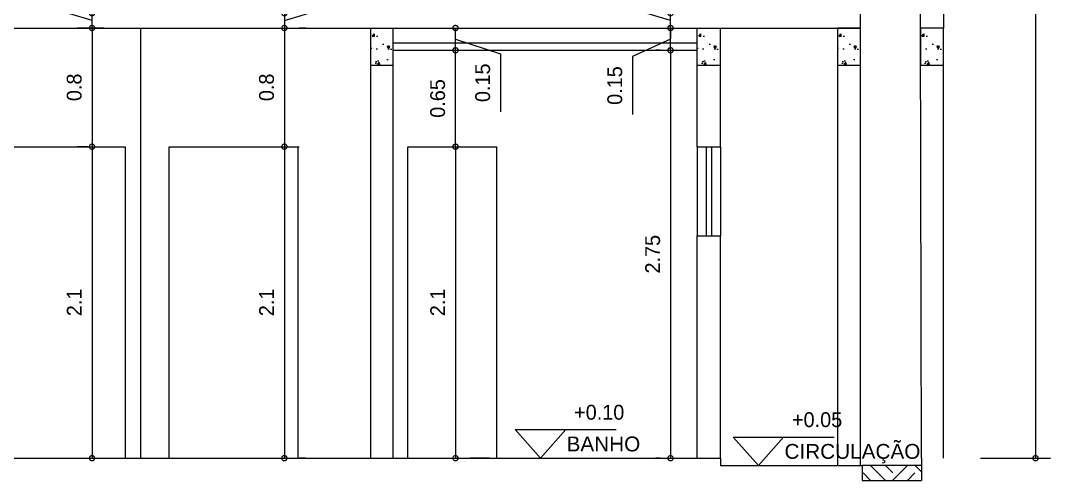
# Model space of a CAD drawing. Extents: x 130 to 509, y 87 to 225.
# Drawn here: x 377.46 to 384.4, y 141.81 to 144.91 of the extents above; entities that cross this region are included whole.
import ezdxf

# ---------------------------------------------------------------- set-up
doc = ezdxf.new("R2010")
doc.units = 0
doc.header["$LTSCALE"] = 7
doc.layers.get('0').update_dxf_attribs({"linetype": 'CONTINUOUS'})
doc.layers.get('DEFPOINTS').update_dxf_attribs({"linetype": 'CONTINUOUS'})
for name, color, linetype in [('02', 2, 'CONTINUOUS'), ('03', 3, 'CONTINUOUS'), ('04', 4, 'CONTINUOUS'), ('05', 5, 'CONTINUOUS'), ('06', 6, 'CONTINUOUS'), ('COTAS', 7, 'CONTINUOUS'), ('TEXTO', 3, 'CONTINUOUS')]:
    doc.layers.add(name, color=color, linetype=linetype)
doc.styles.add('ARIAL', font='arial.ttf', dxfattribs={"height": 0.075})
doc.dimstyles.get("Standard").update_dxf_attribs({"dimtxt": 0.18, "dimasz": 0.18, "dimexe": 0.18, "dimexo": 0.0625, "dimgap": 0.09, "dimtad": 0, "dimtih": 1, "dimtoh": 1, "dimdec": 4, "dimzin": 0, "dimdsep": 46, "dimtxsty": 'Standard', "dimcen": 0.09, "dimadec": 0, "dimazin": 0, "dimtfac": 1, "dimtdec": 4, "dimtofl": 0, "dimtmove": 0, "dimatfit": 3, "dimfxl": 1, "dimtolj": 1, "dimtzin": 0, "dimarcsym": 0})

# ---------------------------------------------------------------- blocks, each defined once
blk = doc.blocks.new('_DOTSMALL')
at = {"color": 0, "linetype": 'ByBlock', "const_width": 0.5}
blk.add_lwpolyline([(-0.0625, 0, 1), (0.0625, 0, 1)], format="xyb", close=True, dxfattribs=at)
blk = doc.blocks.new('*D259')
at = {"color": 0, "linetype": 'ByBlock'}
for p, q in [((475.0789, 144.8636), (474.9003, 144.8636)), ((475.0003, 144.8636), (475.0003, 144.0636)), ((474.9734, 144.0636), (474.9003, 144.0636))]:
    blk.add_line(p, q, dxfattribs=at)
at = {"layer": 'DEFPOINTS', "color": 0, "linetype": 'ByBlock'}
for p in [(475.3289, 144.8636), (475.0003, 144.0636), (475.2234, 144.0636)]:
    blk.add_point(p, dxfattribs=at)
at = {"color": 0, "linetype": 'ByBlock', "xscale": 0.07, "yscale": 0.07, "zscale": 0.07}
for p, rotation in [((475.0003, 144.8636), 90), ((475.0003, 144.0636), 270)]:
    blk.add_blockref('_DOTSMALL', p, dxfattribs=dict(at, rotation=rotation))
at = {"color": 2, "linetype": 'ByBlock', "insert": (474.8803, 144.4636), "char_height": 0.1, "attachment_point": 5, "rotation": 90}
blk.add_mtext('\\A1;0.8', dxfattribs=at)
blk = doc.blocks.new('*D260')
at = {"layer": 'COTAS', "color": 0}
for p, q in [((377.9424, 144.0636), (377.9424, 141.9636)), ((377.7022, 141.9636), (377.8424, 141.9636))]:
    blk.add_line(p, q, dxfattribs=at)
at = {"layer": 'DEFPOINTS', "color": 0}
for p in [(378.1655, 144.0636), (377.9424, 141.9636), (377.9522, 141.9636)]:
    blk.add_point(p, dxfattribs=at)
at = {"layer": 'COTAS', "color": 0, "xscale": 0.07, "yscale": 0.07, "zscale": 0.07}
for p, rotation in [((377.9424, 144.0636), 90), ((377.9424, 141.9636), 270)]:
    blk.add_blockref('_DOTSMALL', p, dxfattribs=dict(at, rotation=rotation))
at = {"layer": 'COTAS', "color": 2, "insert": (377.8224, 143.0136), "char_height": 0.1, "attachment_point": 5, "rotation": 90}
blk.add_mtext('\\A1;2.1', dxfattribs=at)
blk = doc.blocks.new('*D261')
at = {"color": 0, "linetype": 'ByBlock'}
for p, q in [((477.3789, 144.7136), (477.5495, 144.7136)), ((477.4495, 144.0636), (477.4495, 144.7136)), ((477.3789, 144.0636), (477.5495, 144.0636))]:
    blk.add_line(p, q, dxfattribs=at)
at = {"layer": 'DEFPOINTS', "color": 0, "linetype": 'ByBlock'}
for p in [(477.1289, 144.7136), (477.4495, 144.7136), (477.1289, 144.0636)]:
    blk.add_point(p, dxfattribs=at)
at = {"color": 0, "linetype": 'ByBlock', "xscale": 0.07, "yscale": 0.07, "zscale": 0.07}
for p, rotation in [((477.4495, 144.7136), 90), ((477.4495, 144.0636), 270)]:
    blk.add_blockref('_DOTSMALL', p, dxfattribs=dict(at, rotation=rotation))
at = {"color": 2, "linetype": 'ByBlock', "insert": (477.3295, 144.3886), "char_height": 0.1, "attachment_point": 5, "rotation": 90}
blk.add_mtext('\\A1;0.65', dxfattribs=at)
blk = doc.blocks.new('*D262')
at = {"layer": 'COTAS', "color": 0}
for p, q in [((380.3915, 144.0636), (380.3915, 141.9636)), ((380.6218, 141.9636), (380.4915, 141.9636))]:
    blk.add_line(p, q, dxfattribs=at)
at = {"layer": 'DEFPOINTS', "color": 0}
for p in [(380.0709, 144.0636), (380.3718, 141.9636), (380.3915, 141.9636)]:
    blk.add_point(p, dxfattribs=at)
at = {"layer": 'COTAS', "color": 0, "xscale": 0.07, "yscale": 0.07, "zscale": 0.07}
for p, rotation in [((380.3915, 144.0636), 90), ((380.3915, 141.9636), 270)]:
    blk.add_blockref('_DOTSMALL', p, dxfattribs=dict(at, rotation=rotation))
at = {"layer": 'COTAS', "color": 2, "insert": (380.2715, 143.0136), "char_height": 0.1, "attachment_point": 5, "rotation": 90}
blk.add_mtext('\\A1;2.1', dxfattribs=at)
blk = doc.blocks.new('*D263')
at = {"color": 0, "linetype": 'ByBlock'}
for p, q in [((478.8289, 144.7136), (478.7984, 144.7136)), ((478.8984, 144.7136), (478.8984, 141.9636)), ((478.8289, 141.9636), (478.7984, 141.9636))]:
    blk.add_line(p, q, dxfattribs=at)
at = {"layer": 'DEFPOINTS', "color": 0, "linetype": 'ByBlock'}
for p in [(479.0789, 144.7136), (478.8984, 141.9636), (479.0789, 141.9636)]:
    blk.add_point(p, dxfattribs=at)
at = {"color": 0, "linetype": 'ByBlock', "xscale": 0.07, "yscale": 0.07, "zscale": 0.07}
for p, rotation in [((478.8984, 144.7136), 90), ((478.8984, 141.9636), 270)]:
    blk.add_blockref('_DOTSMALL', p, dxfattribs=dict(at, rotation=rotation))
at = {"color": 2, "linetype": 'ByBlock', "insert": (478.7784, 143.3386), "char_height": 0.1, "attachment_point": 5, "rotation": 90}
blk.add_mtext('\\A1;2.75', dxfattribs=at)
blk = doc.blocks.new('*D264')
at = {"layer": 'COTAS', "color": 0}
for p, q in [((377.6874, 144.9901), (377.6874, 145.2801)), ((377.9424, 144.9136), (377.6874, 144.9901)), ((377.9424, 144.9636), (377.9424, 145.0336)), ((377.6932, 144.9636), (377.8424, 144.9636)), ((377.9424, 144.8636), (377.9424, 144.9636)), ((377.9424, 144.8636), (377.9424, 144.9636)), ((377.9424, 144.8636), (377.9424, 144.7936))]:
    blk.add_line(p, q, dxfattribs=at)
at = {"layer": 'DEFPOINTS', "color": 0}
for p in [(377.9424, 144.9636), (377.9432, 144.9636), (378.2709, 144.8636)]:
    blk.add_point(p, dxfattribs=at)
at = {"layer": 'COTAS', "color": 0, "xscale": 0.07, "yscale": 0.07, "zscale": 0.07}
for p, rotation in [((377.9424, 144.9636), 270), ((377.9424, 144.8636), 90)]:
    blk.add_blockref('_DOTSMALL', p, dxfattribs=dict(at, rotation=rotation))
at = {"layer": 'COTAS', "color": 2, "insert": (377.5674, 145.1351), "char_height": 0.1, "attachment_point": 5, "rotation": 90}
blk.add_mtext('\\A1;0.1', dxfattribs=at)
blk = doc.blocks.new('*D267')
at = {"layer": 'COTAS', "color": 0}
for p, q in [((381.6014, 144.8636), (381.7404, 144.8636)), ((381.8404, 144.7136), (381.8404, 144.8636)), ((381.8404, 144.7886), (381.5854, 144.6706)), ((381.5854, 144.6706), (381.5854, 144.2806))]:
    blk.add_line(p, q, dxfattribs=at)
at = {"layer": 'DEFPOINTS', "color": 0}
for p in [(381.8404, 144.8636), (381.8514, 144.8636), (382.0209, 144.7136)]:
    blk.add_point(p, dxfattribs=at)
at = {"layer": 'COTAS', "color": 0, "xscale": 0.07, "yscale": 0.07, "zscale": 0.07}
for p, rotation in [((381.8404, 144.8636), 90), ((381.8404, 144.7136), 270)]:
    blk.add_blockref('_DOTSMALL', p, dxfattribs=dict(at, rotation=rotation))
at = {"layer": 'COTAS', "color": 2, "insert": (381.4654, 144.4756), "char_height": 0.1, "attachment_point": 5, "rotation": 90}
blk.add_mtext('\\A1;0.15', dxfattribs=at)
blk = doc.blocks.new('*D268')
at = {"layer": 'COTAS', "color": 0}
for p, q in [((381.5854, 144.9901), (381.5854, 145.2801)), ((381.8404, 144.9136), (381.5854, 144.9901)), ((381.8404, 144.9636), (381.8404, 145.0336)), ((381.6014, 144.9636), (381.7404, 144.9636)), ((381.8404, 144.8636), (381.8404, 144.9636)), ((381.8404, 144.8636), (381.8404, 144.9636)), ((381.8404, 144.8636), (381.8404, 144.7936))]:
    blk.add_line(p, q, dxfattribs=at)
at = {"layer": 'DEFPOINTS', "color": 0}
for p in [(381.8404, 144.9636), (381.8514, 144.9636), (381.8514, 144.8636)]:
    blk.add_point(p, dxfattribs=at)
at = {"layer": 'COTAS', "color": 0, "xscale": 0.07, "yscale": 0.07, "zscale": 0.07}
for p, rotation in [((381.8404, 144.9636), 270), ((381.8404, 144.8636), 90)]:
    blk.add_blockref('_DOTSMALL', p, dxfattribs=dict(at, rotation=rotation))
at = {"layer": 'COTAS', "color": 2, "insert": (381.4654, 145.1351), "char_height": 0.1, "attachment_point": 5, "rotation": 90}
blk.add_mtext('\\A1;0.1', dxfattribs=at)
blk = doc.blocks.new('*D278')
at = {"layer": 'COTAS', "color": 0}
for p, q in [((379.4935, 144.9901), (379.4935, 145.2801)), ((379.2385, 144.9636), (379.2385, 145.0336)), ((379.2385, 144.9136), (379.4935, 144.9901)), ((379.2385, 144.9636), (379.2385, 144.8636)), ((379.2385, 144.9636), (379.2385, 144.8636)), ((379.2385, 144.8636), (379.2385, 144.7936)), ((379.3809, 144.8636), (379.3385, 144.8636))]:
    blk.add_line(p, q, dxfattribs=at)
at = {"layer": 'DEFPOINTS', "color": 0}
for p in [(379.5509, 144.9636), (379.1309, 144.8636), (379.2385, 144.8636)]:
    blk.add_point(p, dxfattribs=at)
at = {"layer": 'COTAS', "color": 0, "xscale": 0.07, "yscale": 0.07, "zscale": 0.07}
for p, rotation in [((379.2385, 144.9636), 270), ((379.2385, 144.8636), 90)]:
    blk.add_blockref('_DOTSMALL', p, dxfattribs=dict(at, rotation=rotation))
at = {"layer": 'COTAS', "color": 2, "insert": (379.3735, 145.1351), "char_height": 0.1, "attachment_point": 5, "rotation": 90}
blk.add_mtext('\\A1;0.1', dxfattribs=at)
blk = doc.blocks.new('*D279')
at = {"layer": 'COTAS', "color": 0}
for p, q in [((379.2385, 144.8636), (379.2385, 144.0636)), ((378.7113, 144.0636), (379.3385, 144.0636))]:
    blk.add_line(p, q, dxfattribs=at)
at = {"layer": 'DEFPOINTS', "color": 0}
for p in [(379.1309, 144.8636), (378.4613, 144.0636), (379.2385, 144.0636)]:
    blk.add_point(p, dxfattribs=at)
at = {"layer": 'COTAS', "color": 0, "xscale": 0.07, "yscale": 0.07, "zscale": 0.07}
for p, rotation in [((379.2385, 144.8636), 90), ((379.2385, 144.0636), 270)]:
    blk.add_blockref('_DOTSMALL', p, dxfattribs=dict(at, rotation=rotation))
at = {"layer": 'COTAS', "color": 2, "insert": (379.1185, 144.4636), "char_height": 0.1, "attachment_point": 5, "rotation": 90}
blk.add_mtext('\\A1;0.8', dxfattribs=at)
blk = doc.blocks.new('*D280')
at = {"layer": 'COTAS', "color": 0}
for p, q in [((379.2385, 144.0636), (379.2385, 141.9636)), ((379.3809, 141.9636), (379.3385, 141.9636))]:
    blk.add_line(p, q, dxfattribs=at)
at = {"layer": 'DEFPOINTS', "color": 0}
for p in [(379.1309, 144.0636), (379.1309, 141.9636), (379.2385, 141.9636)]:
    blk.add_point(p, dxfattribs=at)
at = {"layer": 'COTAS', "color": 0, "xscale": 0.07, "yscale": 0.07, "zscale": 0.07}
for p, rotation in [((379.2385, 144.0636), 90), ((379.2385, 141.9636), 270)]:
    blk.add_blockref('_DOTSMALL', p, dxfattribs=dict(at, rotation=rotation))
at = {"layer": 'COTAS', "color": 2, "insert": (379.1185, 143.0136), "char_height": 0.1, "attachment_point": 5, "rotation": 90}
blk.add_mtext('\\A1;2.1', dxfattribs=at)
blk = doc.blocks.new('*D291')
at = {"color": 0, "linetype": 'ByBlock'}
for p, q in [((480.9879, 148.2859), (481.4584, 148.2859)), ((481.3584, 148.2859), (481.3584, 141.9636)), ((480.9879, 141.9636), (481.4584, 141.9636))]:
    blk.add_line(p, q, dxfattribs=at)
at = {"layer": 'DEFPOINTS', "color": 0, "linetype": 'ByBlock'}
for p in [(480.7379, 148.2859), (480.7379, 141.9636), (481.3584, 141.9636)]:
    blk.add_point(p, dxfattribs=at)
at = {"color": 0, "linetype": 'ByBlock', "xscale": 0.07, "yscale": 0.07, "zscale": 0.07}
for p, rotation in [((481.3584, 148.2859), 90), ((481.3584, 141.9636), 270)]:
    blk.add_blockref('_DOTSMALL', p, dxfattribs=dict(at, rotation=rotation))
at = {"color": 2, "linetype": 'ByBlock', "insert": (481.2384, 145.1248), "char_height": 0.1, "attachment_point": 5, "rotation": 90}
blk.add_mtext('\\A1;6.32', dxfattribs=at)
blk = doc.blocks.new('*D295')
at = {"layer": 'COTAS', "color": 0}
for p, q in [((380.163, 144.8636), (380.2915, 144.8636)), ((380.3915, 144.7136), (380.3915, 144.8636)), ((380.3915, 144.7886), (380.6952, 144.6894)), ((380.6952, 144.6894), (380.6952, 144.2994))]:
    blk.add_line(p, q, dxfattribs=at)
at = {"layer": 'DEFPOINTS', "color": 0}
for p in [(380.3915, 144.8636), (380.413, 144.8636), (380.0709, 144.7136)]:
    blk.add_point(p, dxfattribs=at)
at = {"layer": 'COTAS', "color": 0, "xscale": 0.07, "yscale": 0.07, "zscale": 0.07}
for p, rotation in [((380.3915, 144.8636), 90), ((380.3915, 144.7136), 270)]:
    blk.add_blockref('_DOTSMALL', p, dxfattribs=dict(at, rotation=rotation))
at = {"layer": 'COTAS', "color": 2, "insert": (380.5752, 144.4944), "char_height": 0.1, "attachment_point": 5, "rotation": 90}
blk.add_mtext('\\A1;0.15', dxfattribs=at)

msp = doc.modelspace()

# ---------------------------------------------------------------- hatches: boundary and pattern name
at = {"layer": '02'}
h = msp.add_hatch(dxfattribs=at)
h.set_pattern_fill('AR-CONC', color=256, scale=0.001, style=0)
h.set_pattern_definition([(50, (-24.19222, 29.21421), (0.18218467, -0.015939086), [0.01905, -0.20955]), (355, (-24.19222, 29.21421), (-0.03524283, 0.19105664), [0.01524, -0.16764]), (100.451, (-24.17704, 29.21288), (0.1469425, 0.17511669), [0.01619, -0.17809]), (46.1842, (-24.19222, 29.26501), (0.27107904, -0.04204233), [0.028575, -0.314325]), (96.6356, (-24.16963, 29.2615), (0.23740423, 0.24742556), [0.024285, -0.267135]), (351.184, (-24.19222, 29.265), (0.2374046, 0.24742512), [0.02286, -0.25146]), (21, (-24.16682, 29.25231), (0.15161488, -0.10226552), [0.01905, -0.20955]), (326, (-24.16682, 29.25231), (0.06180203, 0.18418797), [0.01524, -0.16764]), (71.4514, (-24.15418, 29.24379), (0.21341649, 0.08192286), [0.01619, -0.17809]), (37.5, (-24.19222, 29.21421), (0.003088603, 0.084555039), [0, -0.165608, 0, -0.17018, 0, -0.168275]), (7.5, (-24.19222, 29.21421), (0.066819663, 0.100180575), [0, -0.097028, 0, -0.161798, 0, -0.064135]), (327.5, (-24.24886, 29.21421), (0.135590595, -0.005728744), [0, -0.0635, 0, -0.19812, 0, -0.26289]), (317.5, (-24.27426, 29.21421), (0.14812918, 0.02542649), [0, -0.08255, 0, -0.131572, 0, -0.18669])])
h.paths.add_polyline_path([(379.9709, 144.8636), (379.8209, 144.8636), (379.8209, 144.6136), (379.9709, 144.6136)])
h = msp.add_hatch(dxfattribs=at)
h.set_pattern_fill('AR-CONC', color=256, scale=0.001, style=0)
h.set_pattern_definition([(50, (-21.99222, 29.21421), (0.18218467, -0.015939086), [0.01905, -0.20955]), (355, (-21.99222, 29.21421), (-0.03524283, 0.19105664), [0.01524, -0.16764]), (100.451, (-21.97704, 29.21288), (0.1469425, 0.17511669), [0.01619, -0.17809]), (46.1842, (-21.99222, 29.26501), (0.27107904, -0.04204233), [0.028575, -0.314325]), (96.6356, (-21.96963, 29.2615), (0.23740423, 0.24742556), [0.024285, -0.267135]), (351.184, (-21.99222, 29.265), (0.2374046, 0.24742512), [0.02286, -0.25146]), (21, (-21.96682, 29.25231), (0.15161488, -0.10226552), [0.01905, -0.20955]), (326, (-21.96682, 29.25231), (0.06180203, 0.18418797), [0.01524, -0.16764]), (71.4514, (-21.95418, 29.24379), (0.21341649, 0.08192286), [0.01619, -0.17809]), (37.5, (-21.99222, 29.21421), (0.003088603, 0.084555039), [0, -0.165608, 0, -0.17018, 0, -0.168275]), (7.5, (-21.99222, 29.21421), (0.066819663, 0.100180575), [0, -0.097028, 0, -0.161798, 0, -0.064135]), (327.5, (-22.04886, 29.21421), (0.135590595, -0.005728744), [0, -0.0635, 0, -0.19812, 0, -0.26289]), (317.5, (-22.07426, 29.21421), (0.14812918, 0.02542649), [0, -0.08255, 0, -0.131572, 0, -0.18669])])
h.paths.add_polyline_path([(382.1709, 144.8636), (382.0209, 144.8636), (382.0209, 144.6136), (382.1709, 144.6136)])
h = msp.add_hatch(dxfattribs=at)
h.set_pattern_fill('AR-CONC', color=256, scale=0.001, style=0)
h.set_pattern_definition([(50, (-21.04778, 29.21421), (0.18218467, -0.015939086), [0.01905, -0.20955]), (355, (-21.04778, 29.21421), (-0.03524283, 0.19105664), [0.01524, -0.16764]), (100.451, (-21.0326, 29.21288), (0.1469425, 0.17511669), [0.01619, -0.17809]), (46.1842, (-21.04778, 29.26501), (0.27107904, -0.04204233), [0.028575, -0.314325]), (96.6356, (-21.0252, 29.2615), (0.23740423, 0.24742556), [0.024285, -0.267135]), (351.184, (-21.04778, 29.265), (0.2374046, 0.24742512), [0.02286, -0.25146]), (21, (-21.02238, 29.25231), (0.15161488, -0.10226552), [0.01905, -0.20955]), (326, (-21.02238, 29.25231), (0.06180203, 0.18418797), [0.01524, -0.16764]), (71.4514, (-21.00975, 29.24379), (0.21341649, 0.08192286), [0.01619, -0.17809]), (37.5, (-21.04778, 29.21421), (0.003088603, 0.084555039), [0, -0.165608, 0, -0.17018, 0, -0.168275]), (7.5, (-21.04778, 29.21421), (0.066819663, 0.100180575), [0, -0.097028, 0, -0.161798, 0, -0.064135]), (327.5, (-21.10442, 29.21421), (0.135590595, -0.005728744), [0, -0.0635, 0, -0.19812, 0, -0.26289]), (317.5, (-21.12982, 29.21421), (0.14812918, 0.02542649), [0, -0.08255, 0, -0.131572, 0, -0.18669])])
h.paths.add_polyline_path([(383.1154, 144.8636), (382.9654, 144.8636), (382.9654, 144.6136), (383.1154, 144.6136)])
h = msp.add_hatch(dxfattribs=at)
h.set_pattern_fill('AR-CONC', color=256, scale=0.001, style=0)
h.set_pattern_definition([(50, (-20.48881, 29.21421), (0.18218467, -0.015939086), [0.01905, -0.20955]), (355, (-20.48881, 29.21421), (-0.03524283, 0.19105664), [0.01524, -0.16764]), (100.451, (-20.47363, 29.21288), (0.1469425, 0.17511669), [0.01619, -0.17809]), (46.1842, (-20.48881, 29.26501), (0.27107904, -0.04204233), [0.028575, -0.314325]), (96.6356, (-20.46622, 29.2615), (0.23740423, 0.24742556), [0.024285, -0.267135]), (351.184, (-20.4888, 29.265), (0.2374046, 0.24742512), [0.02286, -0.25146]), (21, (-20.46341, 29.25231), (0.15161488, -0.10226552), [0.01905, -0.20955]), (326, (-20.46341, 29.25231), (0.06180203, 0.18418797), [0.01524, -0.16764]), (71.4514, (-20.45078, 29.24379), (0.21341649, 0.08192286), [0.01619, -0.17809]), (37.5, (-20.48881, 29.21421), (0.003088603, 0.084555039), [0, -0.165608, 0, -0.17018, 0, -0.168275]), (7.5, (-20.48881, 29.21421), (0.066819663, 0.100180575), [0, -0.097028, 0, -0.161798, 0, -0.064135]), (327.5, (-20.545453, 29.21421), (0.135590595, -0.005728744), [0, -0.0635, 0, -0.19812, 0, -0.26289]), (317.5, (-20.57085, 29.21421), (0.14812918, 0.02542649), [0, -0.08255, 0, -0.131572, 0, -0.18669])])
h.paths.add_polyline_path([(383.6743, 144.8636), (383.5243, 144.8636), (383.5243, 144.6136), (383.6743, 144.6136)])
h = msp.add_hatch(dxfattribs=at)
h.set_pattern_fill('SOLO2', color=256, scale=0.5, style=0)
h.set_pattern_definition([(45, (-24.46222, 32.21421), (0.1, 0.3), [0.28284271, -0.28284271]), (45, (-24.41222, 32.16421), (0.1, 0.3), [0.28284271, -0.28284271]), (315, (-24.36222, 32.1642), (0.3, 0.1), [0.14142136, -0.14142136]), (315, (-24.31222, 32.2142), (0.3, 0.1), [0.14142136, -0.14142136]), (315, (-24.26222, 32.2642), (0.3, 0.1), [0.14142136, -0.14142136]), (315, (-24.21222, 32.3142), (0.3, 0.1), [0.14142136, -0.14142136])])
h.paths.add_polyline_path([(383.1309, 141.9136), (383.1309, 141.8136), (383.5309, 141.8136), (383.5309, 141.9136)])

# ---------------------------------------------------------------- linework, layer by layer
for p, q in [((382.0209, 144.0636), (382.0209, 143.4636)), ((382.1765, 144.0636), (382.1765, 143.4636)), ((383.5309, 141.9136), (383.1309, 141.9136))]:
    msp.add_line(p, q, dxfattribs=at)
at = {"layer": '03'}
for p, q in [((382.9654, 144.6136), (382.9654, 141.9136)), ((383.1209, 141.9136), (383.1209, 144.6136)), ((382.0809, 144.0636), (382.0809, 143.4636)), ((382.1165, 144.0636), (382.1165, 143.4636))]:
    msp.add_line(p, q, dxfattribs=at)
at = {"layer": '04'}
for p, q in [((377.3655, 144.0636), (378.1655, 144.0636)), ((378.1655, 144.0636), (378.1655, 141.9636))]:
    msp.add_line(p, q, dxfattribs=at)
at = {"layer": '05'}
for p, q in [((378.2709, 141.9636), (378.2709, 144.8636)), ((379.9709, 144.7636), (382.0209, 144.7636)), ((379.9709, 144.7136), (382.0209, 144.7136)), ((378.4613, 141.9636), (378.4613, 144.0636)), ((378.4613, 144.0636), (379.3313, 144.0636)), ((379.3313, 141.9636), (379.3313, 144.0636)), ((380.0709, 141.9636), (380.0709, 144.0636)), ((380.0709, 144.0636), (380.6709, 144.0636)), ((380.6709, 141.9636), (380.6709, 144.0636))]:
    msp.add_line(p, q, dxfattribs=at)
at = {"layer": '06'}
for p, q in [((383.5243, 144.8636), (383.5309, 148.2859)), ((383.1209, 144.8636), (383.1209, 144.9636)), ((383.6799, 144.9636), (383.6799, 144.8636)), ((375.1409, 144.8636), (383.1209, 144.8636)), ((379.8209, 141.9636), (379.8209, 144.8636)), ((379.9709, 141.9636), (379.9709, 144.8636)), ((382.0209, 144.0636), (382.0209, 144.8636)), ((382.1765, 144.0636), (382.1765, 144.8636)), ((383.5309, 141.9636), (383.5243, 144.8636)), ((383.6799, 141.9636), (383.6799, 144.8636)), ((379.8209, 144.6136), (379.9709, 144.6136)), ((382.0209, 144.6136), (382.1709, 144.6136)), ((382.9654, 144.6136), (383.1154, 144.6136)), ((383.5243, 144.6136), (383.6743, 144.6136)), ((382.0209, 144.0636), (382.1765, 144.0636)), ((382.0209, 141.9636), (382.0209, 143.4636)), ((382.0209, 143.4636), (382.1765, 143.4636)), ((382.1765, 141.9636), (382.1765, 143.4636)), ((375.1409, 141.9636), (382.1765, 141.9636)), ((382.1765, 141.9636), (382.1765, 141.9136)), ((383.5309, 141.9636), (383.5309, 141.9136)), ((382.1765, 141.9136), (383.1309, 141.9136)), ((383.1309, 141.9136), (383.1309, 141.8136)), ((383.5309, 141.9136), (383.5309, 141.8136)), ((383.1309, 141.8136), (383.5309, 141.8136))]:
    msp.add_line(p, q, dxfattribs=at)
for points in [[(383.1209, 144.8636), (382.9654, 144.8636), (382.9654, 144.6136), (383.1209, 144.6136)], [(383.6799, 144.8636), (383.5243, 144.8636), (383.5243, 144.6136), (383.6799, 144.6136)]]:
    msp.add_lwpolyline(points, close=True, dxfattribs=at)
at = {"layer": 'COTAS'}
for p, q in [((380.7941, 142.1561), (381.4739, 142.1561)), ((380.7941, 142.1561), (380.9641, 141.9636)), ((380.9641, 141.9636), (381.134, 142.1561)), ((382.2626, 142.1061), (382.4326, 141.9136)), ((382.2626, 142.1061), (382.9424, 142.1061)), ((382.4326, 141.9136), (382.6025, 142.1061))]:
    msp.add_line(p, q, dxfattribs=at)

# ---------------------------------------------------------------- texts
for s, p in [('+0.10', (381.1907, 142.2231)), ('+0.05', (382.6592, 142.1731))]:
    msp.add_text(s, height=0.1, dxfattribs=at).set_placement(p)
at = {"layer": 'TEXTO', "style": 'ARIAL'}
for s, p in [('BANHO', (381.14, 142.0093)), ('CIRCULAÇÃO', (382.6085, 141.9593))]:
    msp.add_text(s, height=0.1, dxfattribs=at).set_placement(p)

# ---------------------------------------------------------------- dimensions: what is measured, and where the dimension line sits
at = {"layer": 'COTAS'}
for base, p1, p2, picture, middle in [((384.3005, 141.9636), (383.6799, 148.2859), (383.6799, 141.9636), '*D291', (384.1805, 145.1248)), ((377.9424, 144.0636), (378.2709, 144.8636), (378.1655, 144.0636), '*D259', (377.8224, 144.4636)), ((380.3915, 144.7136), (380.0709, 144.0636), (380.0709, 144.7136), '*D261', (380.2715, 144.3886)), ((381.8404, 141.9636), (382.0209, 144.7136), (382.0209, 141.9636), '*D263', (381.7204, 143.3386))]:
    dim = msp.add_linear_dim(base=base, p1=p1, p2=p2, angle=90, dimstyle='Standard', override={"dimtxt": 0.1, "dimasz": 0.07, "dimexe": 0.1, "dimexo": 0.25, "dimgap": 0.07, "dimtad": 1, "dimtih": 0, "dimtoh": 0, "dimdec": 2, "dimzin": 8, "dimblk1": 'DOTSMALL', "dimblk2": 'DOTSMALL', "dimsah": 1, "dimcen": -0.1, "dimclrt": 2, "dimtdec": 2, "dimtofl": 1}, dxfattribs=at)
    dim.commit()
    dim.dimension.update_dxf_attribs({"geometry": picture, "text_midpoint": middle, "insert": (-97.0579, 0)})
for base, p1, p2, picture, middle in [((377.9424, 144.9636), (378.2709, 144.8636), (377.9432, 144.9636), '*D264', (377.5674, 145.0601)), ((379.2385, 144.8636), (379.5509, 144.9636), (379.1309, 144.8636), '*D278', (379.3735, 145.0601)), ((381.8404, 144.9636), (381.8514, 144.8636), (381.8514, 144.9636), '*D268', (381.4654, 145.0601)), ((379.2385, 144.0636), (379.1309, 144.8636), (378.4613, 144.0636), '*D279', (379.1185, 144.4636)), ((377.9424, 141.9636), (378.1655, 144.0636), (377.9522, 141.9636), '*D260', (377.8224, 143.0136)), ((379.2385, 141.9636), (379.1309, 144.0636), (379.1309, 141.9636), '*D280', (379.1185, 143.0136)), ((380.3915, 141.9636), (380.0709, 144.0636), (380.3718, 141.9636), '*D262', (380.2715, 143.0136))]:
    dim = msp.add_linear_dim(base=base, p1=p1, p2=p2, angle=90, dimstyle='Standard', override={"dimtxt": 0.1, "dimasz": 0.07, "dimexe": 0.1, "dimexo": 0.25, "dimgap": 0.07, "dimtad": 1, "dimtih": 0, "dimtoh": 0, "dimdec": 2, "dimzin": 8, "dimblk1": 'DOTSMALL', "dimblk2": 'DOTSMALL', "dimsah": 1, "dimcen": -0.1, "dimse1": 1, "dimclrt": 2, "dimtdec": 2, "dimtofl": 1, "dimtmove": 1}, dxfattribs=at)
    dim.commit()
    dim.dimension.update_dxf_attribs({"geometry": picture, "text_midpoint": middle})
for base, p1, p2, picture, middle in [((380.3915, 144.8636), (380.0709, 144.7136), (380.413, 144.8636), '*D295', (380.6952, 144.6194)), ((381.8404, 144.8636), (382.0209, 144.7136), (381.8514, 144.8636), '*D267', (381.5854, 144.6006))]:
    dim = msp.add_linear_dim(base=base, p1=p1, p2=p2, angle=90, dimstyle='Standard', override={"dimtxt": 0.1, "dimasz": 0.07, "dimexe": 0.1, "dimexo": 0.25, "dimgap": 0.07, "dimtad": 1, "dimtih": 0, "dimtoh": 0, "dimdec": 2, "dimzin": 8, "dimblk1": 'DOTSMALL', "dimblk2": 'DOTSMALL', "dimsah": 1, "dimcen": -0.1, "dimse1": 1, "dimclrt": 2, "dimtdec": 2, "dimtofl": 1, "dimtmove": 1}, dxfattribs=at)
    dim.commit()
    dim.dimension.update_dxf_attribs({"geometry": picture, "text_midpoint": middle, "dimtype": 160})

doc.saveas('drawing.dxf')
